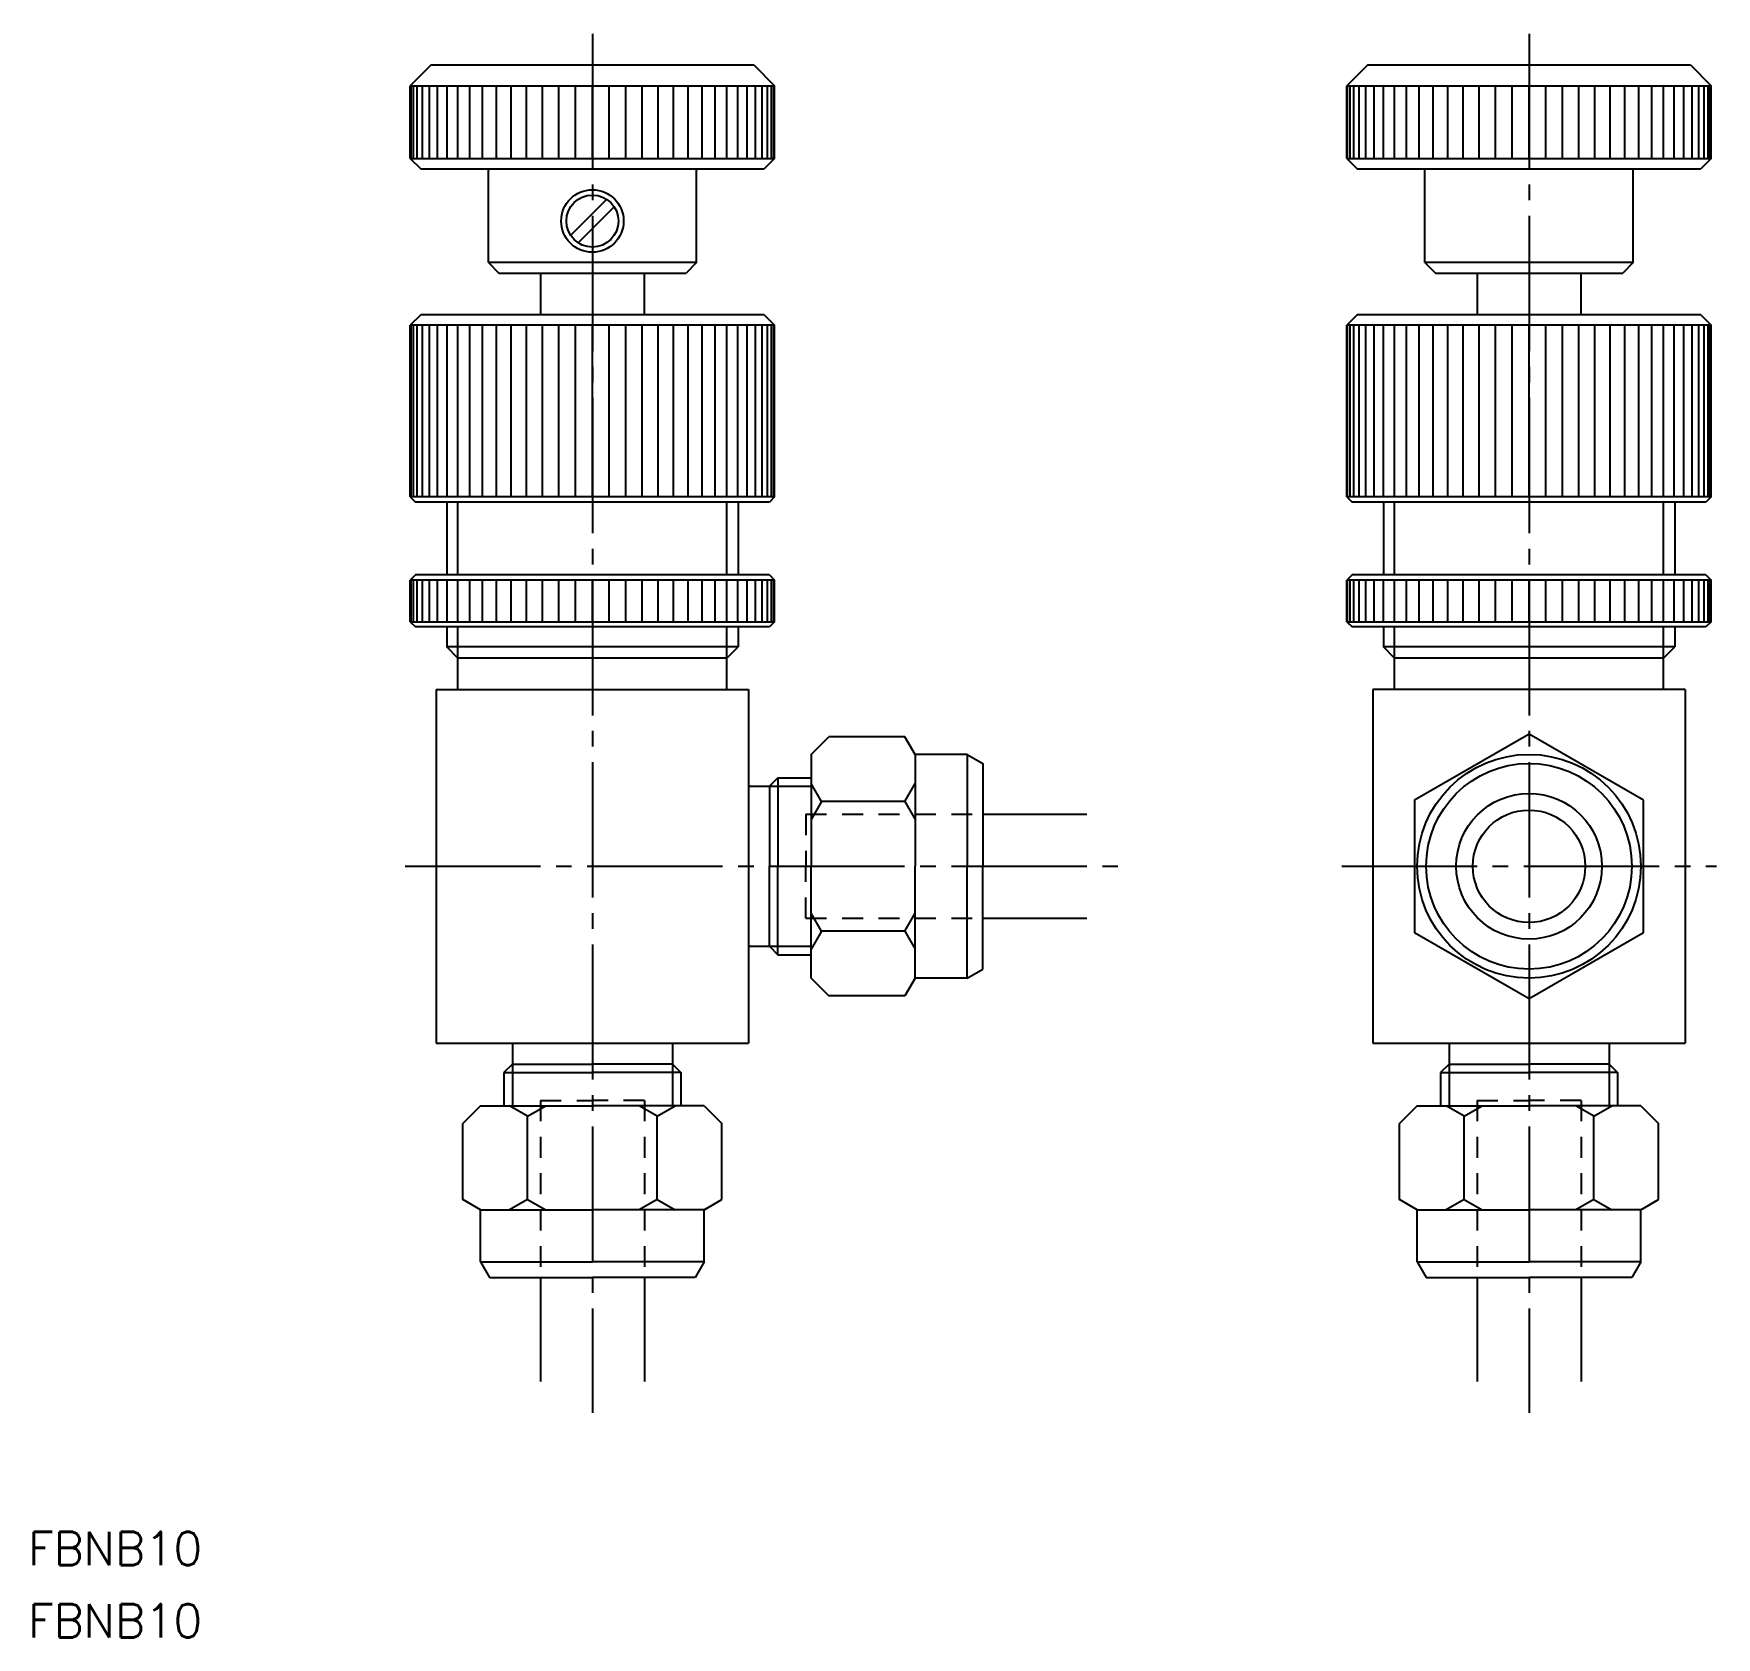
# Model space of a CAD drawing. Extents: x -9 to 152, y 87 to 241.
import ezdxf

# ---------------------------------------------------------------- set-up
doc = ezdxf.new("R2010")
doc.units = 0
doc.linetypes.add('CENTER', pattern=[17.5, 13, -1.5, 1.5, -1.5])
doc.linetypes.add('DASHED', pattern=[3.5, 2, -1.5])
doc.layers.get('0').update_dxf_attribs({"linetype": 'CONTINUOUS'})
doc.layers.add('CENTER', color=1, linetype='CENTER')
doc.styles.get("Standard").update_dxf_attribs({"font": 'txt.shx', "bigfont": '@extfont2.shx'})

msp = doc.modelspace()

# ---------------------------------------------------------------- linework, layer by layer
at = {"color": 7, "linetype": 'CONTINUOUS'}
for p, q in [((28.78, 238.3), (26.78, 236.3)), ((28.78, 238.3), (59.78, 238.3)), ((59.78, 238.3), (61.78, 236.3)), ((118.78, 238.3), (116.78, 236.3)), ((118.78, 238.3), (149.78, 238.3)), ((149.78, 238.3), (151.78, 236.3)), ((26.78, 236.3), (61.78, 236.3)), ((26.78, 229.3), (26.78, 236.3)), ((61.78, 229.3), (61.78, 236.3)), ((116.78, 236.3), (151.78, 236.3)), ((116.78, 229.3), (116.78, 236.3)), ((151.78, 229.3), (151.78, 236.3)), ((26.78, 229.3), (61.78, 229.3)), ((26.78, 229.3), (27.78, 228.3)), ((27.78, 228.3), (60.78, 228.3)), ((34.28, 219.3), (34.28, 228.3)), ((54.28, 219.3), (54.28, 228.3)), ((61.78, 229.3), (60.78, 228.3)), ((116.78, 229.3), (151.78, 229.3)), ((116.78, 229.3), (117.78, 228.3)), ((117.78, 228.3), (150.78, 228.3)), ((124.28, 219.3), (124.28, 228.3)), ((144.28, 219.3), (144.28, 228.3)), ((151.78, 229.3), (150.78, 228.3)), ((45.66, 225.39), (42.19, 221.93)), ((46.36, 224.68), (42.9, 221.22)), ((54.28, 219.3), (34.28, 219.3)), ((34.28, 219.3), (35.28, 218.3)), ((35.28, 218.3), (53.28, 218.3)), ((39.28, 218.3), (39.28, 214.3)), ((49.28, 214.3), (49.28, 218.3)), ((54.28, 219.3), (53.28, 218.3)), ((144.28, 219.3), (124.28, 219.3)), ((124.28, 219.3), (125.28, 218.3)), ((125.28, 218.3), (143.28, 218.3)), ((129.28, 218.3), (129.28, 214.3)), ((139.28, 214.3), (139.28, 218.3)), ((144.28, 219.3), (143.28, 218.3)), ((27.78, 214.3), (26.78, 213.3)), ((60.78, 214.3), (27.78, 214.3)), ((60.78, 214.3), (61.78, 213.3)), ((117.78, 214.3), (116.78, 213.3)), ((150.78, 214.3), (117.78, 214.3)), ((150.78, 214.3), (151.78, 213.3)), ((61.78, 213.3), (26.78, 213.3)), ((26.78, 196.8), (26.78, 213.3)), ((61.78, 196.8), (61.78, 213.3)), ((151.78, 213.3), (116.78, 213.3)), ((116.78, 196.8), (116.78, 213.3)), ((151.78, 196.8), (151.78, 213.3)), ((61.78, 196.8), (26.78, 196.8)), ((26.78, 196.8), (27.28, 196.3)), ((61.28, 196.3), (27.28, 196.3)), ((30.28, 196.3), (30.28, 189.3)), ((58.28, 196.3), (58.28, 189.3)), ((61.78, 196.8), (61.28, 196.3)), ((151.78, 196.8), (116.78, 196.8)), ((116.78, 196.8), (117.28, 196.3)), ((151.28, 196.3), (117.28, 196.3)), ((120.28, 196.3), (120.28, 189.3)), ((148.28, 196.3), (148.28, 189.3)), ((151.78, 196.8), (151.28, 196.3)), ((27.28, 189.3), (26.78, 188.8)), ((61.28, 189.3), (27.28, 189.3)), ((61.28, 189.3), (61.78, 188.8)), ((117.28, 189.3), (116.78, 188.8)), ((151.28, 189.3), (117.28, 189.3)), ((151.28, 189.3), (151.78, 188.8)), ((61.78, 188.8), (26.78, 188.8)), ((26.78, 184.8), (26.78, 188.8)), ((61.78, 184.8), (61.78, 188.8)), ((151.78, 188.8), (116.78, 188.8)), ((116.78, 184.8), (116.78, 188.8)), ((151.78, 184.8), (151.78, 188.8)), ((26.78, 184.8), (61.78, 184.8)), ((26.78, 184.8), (27.28, 184.3)), ((61.78, 184.8), (61.28, 184.3)), ((116.78, 184.8), (151.78, 184.8)), ((116.78, 184.8), (117.28, 184.3)), ((151.78, 184.8), (151.28, 184.3)), ((61.28, 184.3), (27.28, 184.3)), ((30.28, 184.3), (30.28, 182.39)), ((58.28, 184.3), (58.28, 182.39)), ((151.28, 184.3), (117.28, 184.3)), ((120.28, 184.3), (120.28, 182.39)), ((148.28, 184.3), (148.28, 182.39)), ((58.28, 182.39), (30.28, 182.39)), ((31.36, 181.3), (30.28, 182.39)), ((57.2, 181.3), (31.36, 181.3)), ((31.36, 178.3), (31.36, 181.3)), ((57.2, 181.3), (58.28, 182.39)), ((57.2, 178.3), (57.2, 181.3)), ((148.28, 182.39), (120.28, 182.39)), ((121.36, 181.3), (120.28, 182.39)), ((147.2, 181.3), (121.36, 181.3)), ((121.36, 178.3), (121.36, 181.3)), ((147.2, 181.3), (148.28, 182.39)), ((147.2, 178.3), (147.2, 181.3)), ((29.28, 178.3), (29.28, 144.3)), ((29.28, 178.3), (59.28, 178.3)), ((59.28, 178.3), (59.28, 144.3)), ((119.28, 178.3), (119.28, 144.3)), ((149.28, 178.3), (119.28, 178.3)), ((149.28, 178.3), (149.28, 144.3)), ((65.3, 172.05), (67, 173.75)), ((74.31, 173.75), (67, 173.75)), ((75.3, 172.05), (74.31, 173.75)), ((65.3, 172.05), (65.3, 161.3)), ((75.3, 172.05), (75.3, 161.3)), ((80.3, 172.05), (75.3, 172.05)), ((80.3, 172.05), (80.3, 161.3)), ((80.3, 172.05), (81.8, 171.19)), ((61.28, 168.99), (62.09, 169.8)), ((62.09, 169.8), (62.09, 161.3)), ((62.09, 169.8), (65.3, 169.8)), ((81.8, 171.19), (81.8, 161.3)), ((59.28, 168.99), (61.28, 168.99)), ((61.28, 168.99), (61.28, 161.3)), ((66.3, 167.53), (65.3, 169.26)), ((74.3, 167.53), (75.3, 169.26)), ((66.3, 167.53), (65.3, 165.8)), ((74.3, 167.53), (66.3, 167.53)), ((74.3, 167.53), (75.3, 165.8)), ((81.8, 166.3), (91.8, 166.3)), ((61.28, 153.62), (61.28, 161.3)), ((62.09, 152.8), (62.09, 161.3)), ((65.3, 150.55), (65.3, 161.3)), ((75.3, 150.55), (75.3, 161.3)), ((80.3, 150.55), (80.3, 161.3)), ((81.8, 151.42), (81.8, 161.3)), ((66.3, 155.08), (65.3, 156.81)), ((74.3, 155.08), (75.3, 156.81)), ((81.8, 156.3), (91.8, 156.3)), ((59.28, 153.62), (61.28, 153.62)), ((61.28, 153.62), (62.09, 152.8)), ((66.3, 155.08), (65.3, 153.35)), ((74.3, 155.08), (66.3, 155.08)), ((74.3, 155.08), (75.3, 153.35)), ((62.09, 152.8), (65.3, 152.8)), ((65.3, 150.55), (67, 148.85)), ((75.3, 150.55), (74.31, 148.85)), ((80.3, 150.55), (75.3, 150.55)), ((80.3, 150.55), (81.8, 151.42)), ((74.31, 148.85), (67, 148.85)), ((29.28, 144.3), (59.28, 144.3)), ((36.59, 144.3), (36.59, 142.3)), ((51.97, 144.3), (51.97, 142.3)), ((119.28, 144.3), (149.28, 144.3)), ((126.59, 144.3), (126.59, 142.3)), ((141.97, 144.3), (141.97, 142.3)), ((36.59, 142.3), (35.78, 141.49)), ((36.59, 142.3), (44.28, 142.3)), ((51.97, 142.3), (44.28, 142.3)), ((51.97, 142.3), (52.78, 141.49)), ((126.59, 142.3), (125.78, 141.49)), ((126.59, 142.3), (134.28, 142.3)), ((141.97, 142.3), (134.28, 142.3)), ((141.97, 142.3), (142.78, 141.49)), ((35.78, 141.49), (44.28, 141.49)), ((35.78, 141.49), (35.78, 138.29)), ((52.78, 141.49), (44.28, 141.49)), ((52.78, 141.49), (52.78, 138.29)), ((125.78, 141.49), (134.28, 141.49)), ((125.78, 141.49), (125.78, 138.29)), ((142.78, 141.49), (134.28, 141.49)), ((142.78, 141.49), (142.78, 138.29)), ((33.53, 138.29), (31.83, 136.59)), ((33.53, 138.29), (44.28, 138.29)), ((38.05, 137.29), (36.32, 138.29)), ((38.05, 137.29), (39.79, 138.29)), ((55.03, 138.29), (44.28, 138.29)), ((50.5, 137.29), (48.77, 138.29)), ((50.5, 137.29), (52.24, 138.29)), ((55.03, 138.29), (56.73, 136.59)), ((123.53, 138.29), (121.83, 136.59)), ((123.53, 138.29), (134.28, 138.29)), ((128.05, 137.29), (126.32, 138.29)), ((128.05, 137.29), (129.79, 138.29)), ((145.03, 138.29), (134.28, 138.29)), ((140.5, 137.29), (138.77, 138.29)), ((140.5, 137.29), (142.24, 138.29)), ((145.03, 138.29), (146.73, 136.59)), ((31.83, 129.27), (31.83, 136.59)), ((38.05, 129.29), (38.05, 137.29)), ((50.5, 129.29), (50.5, 137.29)), ((56.73, 129.27), (56.73, 136.59)), ((121.83, 129.27), (121.83, 136.59)), ((128.05, 129.29), (128.05, 137.29)), ((140.5, 129.29), (140.5, 137.29)), ((146.73, 129.27), (146.73, 136.59)), ((33.53, 128.29), (31.83, 129.27)), ((33.53, 128.29), (44.28, 128.29)), ((33.53, 123.29), (33.53, 128.29)), ((38.05, 129.29), (36.32, 128.29)), ((38.05, 129.29), (39.79, 128.29)), ((55.03, 128.29), (44.28, 128.29)), ((50.5, 129.29), (48.77, 128.29)), ((50.5, 129.29), (52.24, 128.29)), ((55.03, 128.29), (56.73, 129.27)), ((55.03, 123.29), (55.03, 128.29)), ((123.53, 128.29), (121.83, 129.27)), ((123.53, 128.29), (134.28, 128.29)), ((123.53, 123.29), (123.53, 128.29)), ((128.05, 129.29), (126.32, 128.29)), ((128.05, 129.29), (129.79, 128.29)), ((145.03, 128.29), (134.28, 128.29)), ((140.5, 129.29), (138.77, 128.29)), ((140.5, 129.29), (142.24, 128.29)), ((145.03, 128.29), (146.73, 129.27)), ((145.03, 123.29), (145.03, 128.29)), ((33.53, 123.29), (44.28, 123.29)), ((33.53, 123.29), (34.39, 121.79)), ((55.03, 123.29), (44.28, 123.29)), ((55.03, 123.29), (54.16, 121.79)), ((123.53, 123.29), (134.28, 123.29)), ((123.53, 123.29), (124.39, 121.79)), ((145.03, 123.29), (134.28, 123.29)), ((145.03, 123.29), (144.16, 121.79)), ((34.39, 121.79), (44.28, 121.79)), ((39.28, 121.79), (39.28, 111.79)), ((54.16, 121.79), (44.28, 121.79)), ((49.28, 121.79), (49.28, 111.79)), ((124.39, 121.79), (134.28, 121.79)), ((129.28, 121.79), (129.28, 111.79)), ((144.16, 121.79), (134.28, 121.79)), ((139.28, 121.79), (139.28, 111.79))]:
    msp.add_line(p, q, dxfattribs=at)
at = {"color": 3, "linetype": 'CONTINUOUS'}
for p, q in [((26.85, 229.3), (26.85, 236.3)), ((27.08, 229.3), (27.08, 236.3)), ((27.45, 229.3), (27.45, 236.3)), ((27.96, 229.3), (27.96, 236.3)), ((28.61, 229.3), (28.61, 236.3)), ((29.4, 229.3), (29.4, 236.3)), ((30.31, 229.3), (30.31, 236.3)), ((31.35, 229.3), (31.35, 236.3)), ((32.49, 229.3), (32.49, 236.3)), ((33.73, 229.3), (33.73, 236.3)), ((35.07, 229.3), (35.07, 236.3)), ((36.48, 229.3), (36.48, 236.3)), ((37.96, 229.3), (37.96, 236.3)), ((39.49, 229.3), (39.49, 236.3)), ((41.06, 229.3), (41.06, 236.3)), ((42.66, 229.3), (42.66, 236.3)), ((44.28, 229.3), (44.28, 236.3)), ((45.89, 229.3), (45.89, 236.3)), ((47.49, 229.3), (47.49, 236.3)), ((49.07, 229.3), (49.07, 236.3)), ((50.6, 229.3), (50.6, 236.3)), ((52.08, 229.3), (52.08, 236.3)), ((53.49, 229.3), (53.49, 236.3)), ((54.83, 229.3), (54.83, 236.3)), ((56.07, 229.3), (56.07, 236.3)), ((57.21, 229.3), (57.21, 236.3)), ((58.24, 229.3), (58.24, 236.3)), ((59.16, 229.3), (59.16, 236.3)), ((59.94, 229.3), (59.94, 236.3)), ((60.6, 229.3), (60.6, 236.3)), ((61.11, 229.3), (61.11, 236.3)), ((61.48, 229.3), (61.48, 236.3)), ((61.7, 229.3), (61.7, 236.3)), ((116.85, 229.3), (116.85, 236.3)), ((117.08, 229.3), (117.08, 236.3)), ((117.45, 229.3), (117.45, 236.3)), ((117.96, 229.3), (117.96, 236.3)), ((118.61, 229.3), (118.61, 236.3)), ((119.4, 229.3), (119.4, 236.3)), ((120.31, 229.3), (120.31, 236.3)), ((121.35, 229.3), (121.35, 236.3)), ((122.49, 229.3), (122.49, 236.3)), ((123.73, 229.3), (123.73, 236.3)), ((125.07, 229.3), (125.07, 236.3)), ((126.48, 229.3), (126.48, 236.3)), ((127.96, 229.3), (127.96, 236.3)), ((129.49, 229.3), (129.49, 236.3)), ((131.06, 229.3), (131.06, 236.3)), ((132.66, 229.3), (132.66, 236.3)), ((134.28, 229.3), (134.28, 236.3)), ((135.89, 229.3), (135.89, 236.3)), ((137.49, 229.3), (137.49, 236.3)), ((139.07, 229.3), (139.07, 236.3)), ((140.6, 229.3), (140.6, 236.3)), ((142.08, 229.3), (142.08, 236.3)), ((143.49, 229.3), (143.49, 236.3)), ((144.83, 229.3), (144.83, 236.3)), ((146.07, 229.3), (146.07, 236.3)), ((147.21, 229.3), (147.21, 236.3)), ((148.24, 229.3), (148.24, 236.3)), ((149.16, 229.3), (149.16, 236.3)), ((149.94, 229.3), (149.94, 236.3)), ((150.6, 229.3), (150.6, 236.3)), ((151.11, 229.3), (151.11, 236.3)), ((151.48, 229.3), (151.48, 236.3)), ((151.7, 229.3), (151.7, 236.3)), ((26.85, 196.8), (26.85, 213.3)), ((27.08, 196.8), (27.08, 213.3)), ((27.45, 196.8), (27.45, 213.3)), ((27.96, 196.8), (27.96, 213.3)), ((28.61, 196.8), (28.61, 213.3)), ((29.4, 196.8), (29.4, 213.3)), ((30.31, 196.8), (30.31, 213.3)), ((31.35, 196.8), (31.35, 213.3)), ((32.49, 196.8), (32.49, 213.3)), ((33.73, 196.8), (33.73, 213.3)), ((35.07, 196.8), (35.07, 213.3)), ((36.48, 196.8), (36.48, 213.3)), ((37.96, 196.8), (37.96, 213.3)), ((39.49, 196.8), (39.49, 213.3)), ((41.06, 196.8), (41.06, 213.3)), ((42.66, 196.8), (42.66, 213.3)), ((44.28, 196.8), (44.28, 213.3)), ((45.89, 196.8), (45.89, 213.3)), ((47.49, 196.8), (47.49, 213.3)), ((49.07, 196.8), (49.07, 213.3)), ((50.6, 196.8), (50.6, 213.3)), ((52.08, 196.8), (52.08, 213.3)), ((53.49, 196.8), (53.49, 213.3)), ((54.83, 196.8), (54.83, 213.3)), ((56.07, 196.8), (56.07, 213.3)), ((57.21, 196.8), (57.21, 213.3)), ((58.24, 196.8), (58.24, 213.3)), ((59.16, 196.8), (59.16, 213.3)), ((59.94, 196.8), (59.94, 213.3)), ((60.6, 196.8), (60.6, 213.3)), ((61.11, 196.8), (61.11, 213.3)), ((61.48, 196.8), (61.48, 213.3)), ((61.7, 196.8), (61.7, 213.3)), ((116.85, 196.8), (116.85, 213.3)), ((117.08, 196.8), (117.08, 213.3)), ((117.45, 196.8), (117.45, 213.3)), ((117.96, 196.8), (117.96, 213.3)), ((118.61, 196.8), (118.61, 213.3)), ((119.4, 196.8), (119.4, 213.3)), ((120.31, 196.8), (120.31, 213.3)), ((121.35, 196.8), (121.35, 213.3)), ((122.49, 196.8), (122.49, 213.3)), ((123.73, 196.8), (123.73, 213.3)), ((125.07, 196.8), (125.07, 213.3)), ((126.48, 196.8), (126.48, 213.3)), ((127.96, 196.8), (127.96, 213.3)), ((129.49, 196.8), (129.49, 213.3)), ((131.06, 196.8), (131.06, 213.3)), ((132.66, 196.8), (132.66, 213.3)), ((134.28, 196.8), (134.28, 213.3)), ((135.89, 196.8), (135.89, 213.3)), ((137.49, 196.8), (137.49, 213.3)), ((139.07, 196.8), (139.07, 213.3)), ((140.6, 196.8), (140.6, 213.3)), ((142.08, 196.8), (142.08, 213.3)), ((143.49, 196.8), (143.49, 213.3)), ((144.83, 196.8), (144.83, 213.3)), ((146.07, 196.8), (146.07, 213.3)), ((147.21, 196.8), (147.21, 213.3)), ((148.24, 196.8), (148.24, 213.3)), ((149.16, 196.8), (149.16, 213.3)), ((149.94, 196.8), (149.94, 213.3)), ((150.6, 196.8), (150.6, 213.3)), ((151.11, 196.8), (151.11, 213.3)), ((151.48, 196.8), (151.48, 213.3)), ((151.7, 196.8), (151.7, 213.3)), ((31.36, 189.3), (31.36, 196.3)), ((57.2, 189.3), (57.2, 196.3)), ((121.36, 189.3), (121.36, 196.3)), ((147.2, 189.3), (147.2, 196.3)), ((26.85, 184.8), (26.85, 188.8)), ((27.08, 184.8), (27.08, 188.8)), ((27.45, 184.8), (27.45, 188.8)), ((27.96, 184.8), (27.96, 188.8)), ((28.61, 184.8), (28.61, 188.8)), ((29.4, 184.8), (29.4, 188.8)), ((30.31, 184.8), (30.31, 188.8)), ((31.35, 184.8), (31.35, 188.8)), ((32.49, 184.8), (32.49, 188.8)), ((33.73, 184.8), (33.73, 188.8)), ((35.07, 184.8), (35.07, 188.8)), ((36.48, 184.8), (36.48, 188.8)), ((37.96, 184.8), (37.96, 188.8)), ((39.49, 184.8), (39.49, 188.8)), ((41.06, 184.8), (41.06, 188.8)), ((42.66, 184.8), (42.66, 188.8)), ((44.28, 184.8), (44.28, 188.8)), ((45.89, 184.8), (45.89, 188.8)), ((47.49, 184.8), (47.49, 188.8)), ((49.07, 184.8), (49.07, 188.8)), ((50.6, 184.8), (50.6, 188.8)), ((52.08, 184.8), (52.08, 188.8)), ((53.49, 184.8), (53.49, 188.8)), ((54.83, 184.8), (54.83, 188.8)), ((56.07, 184.8), (56.07, 188.8)), ((57.21, 184.8), (57.21, 188.8)), ((58.24, 184.8), (58.24, 188.8)), ((59.16, 184.8), (59.16, 188.8)), ((59.94, 184.8), (59.94, 188.8)), ((60.6, 184.8), (60.6, 188.8)), ((61.11, 184.8), (61.11, 188.8)), ((61.48, 184.8), (61.48, 188.8)), ((61.7, 184.8), (61.7, 188.8)), ((116.85, 184.8), (116.85, 188.8)), ((117.08, 184.8), (117.08, 188.8)), ((117.45, 184.8), (117.45, 188.8)), ((117.96, 184.8), (117.96, 188.8)), ((118.61, 184.8), (118.61, 188.8)), ((119.4, 184.8), (119.4, 188.8)), ((120.31, 184.8), (120.31, 188.8)), ((121.35, 184.8), (121.35, 188.8)), ((122.49, 184.8), (122.49, 188.8)), ((123.73, 184.8), (123.73, 188.8)), ((125.07, 184.8), (125.07, 188.8)), ((126.48, 184.8), (126.48, 188.8)), ((127.96, 184.8), (127.96, 188.8)), ((129.49, 184.8), (129.49, 188.8)), ((131.06, 184.8), (131.06, 188.8)), ((132.66, 184.8), (132.66, 188.8)), ((134.28, 184.8), (134.28, 188.8)), ((135.89, 184.8), (135.89, 188.8)), ((137.49, 184.8), (137.49, 188.8)), ((139.07, 184.8), (139.07, 188.8)), ((140.6, 184.8), (140.6, 188.8)), ((142.08, 184.8), (142.08, 188.8)), ((143.49, 184.8), (143.49, 188.8)), ((144.83, 184.8), (144.83, 188.8)), ((146.07, 184.8), (146.07, 188.8)), ((147.21, 184.8), (147.21, 188.8)), ((148.24, 184.8), (148.24, 188.8)), ((149.16, 184.8), (149.16, 188.8)), ((149.94, 184.8), (149.94, 188.8)), ((150.6, 184.8), (150.6, 188.8)), ((151.11, 184.8), (151.11, 188.8)), ((151.48, 184.8), (151.48, 188.8)), ((151.7, 184.8), (151.7, 188.8)), ((31.36, 181.3), (31.36, 184.3)), ((57.2, 181.3), (57.2, 184.3)), ((121.36, 181.3), (121.36, 184.3)), ((147.2, 181.3), (147.2, 184.3)), ((61.28, 168.99), (65.3, 168.99)), ((61.28, 153.62), (65.3, 153.62)), ((36.59, 142.3), (36.59, 138.29)), ((51.97, 142.3), (51.97, 138.29)), ((126.59, 142.3), (126.59, 138.29)), ((141.97, 142.3), (141.97, 138.29))]:
    msp.add_line(p, q, dxfattribs=at)
at = {"color": 3, "linetype": 'DASHED'}
for p, q in [((64.78, 166.3), (81.8, 166.3)), ((64.78, 166.3), (64.78, 161.3)), ((64.78, 156.3), (64.78, 161.3)), ((64.78, 156.3), (81.8, 156.3)), ((39.28, 138.8), (39.28, 121.79)), ((39.28, 138.8), (44.28, 138.8)), ((49.28, 138.8), (44.28, 138.8)), ((49.28, 138.8), (49.28, 121.79)), ((129.28, 138.8), (129.28, 121.79)), ((129.28, 138.8), (134.28, 138.8)), ((139.28, 138.8), (134.28, 138.8)), ((139.28, 138.8), (139.28, 121.79))]:
    msp.add_line(p, q, dxfattribs=at)
at = {"color": 7, "linetype": 'CONTINUOUS'}
msp.add_lwpolyline([(145.28, 167.66), (134.28, 174.01), (123.28, 167.66), (123.28, 154.95), (134.28, 148.6), (145.28, 154.95)], close=True, dxfattribs=at)
for centre, radius in [((44.28, 223.3), 3), ((44.28, 223.3), 2.5), ((134.28, 161.3), 10.75), ((134.28, 161.3), 9.88), ((134.28, 161.3), 7), ((134.28, 161.3), 5.4)]:
    msp.add_circle(centre, radius, dxfattribs=at)
at = {"layer": 'CENTER', "color": 1, "linetype": 'CENTER'}
for p, q in [((44.28, 241.3), (44.28, 108.79)), ((134.28, 241.3), (134.28, 108.79)), ((26.28, 161.3), (94.8, 161.3)), ((116.28, 161.3), (152.28, 161.3))]:
    msp.add_line(p, q, dxfattribs=at)

# ---------------------------------------------------------------- texts
at = {"color": 7, "linetype": 'CONTINUOUS'}
for p in [(-9.96, 94.15), (-9.96, 87.21)]:
    msp.add_text('FBNB10', height=3.2, dxfattribs=at).set_placement(p)

doc.saveas('drawing.dxf')
